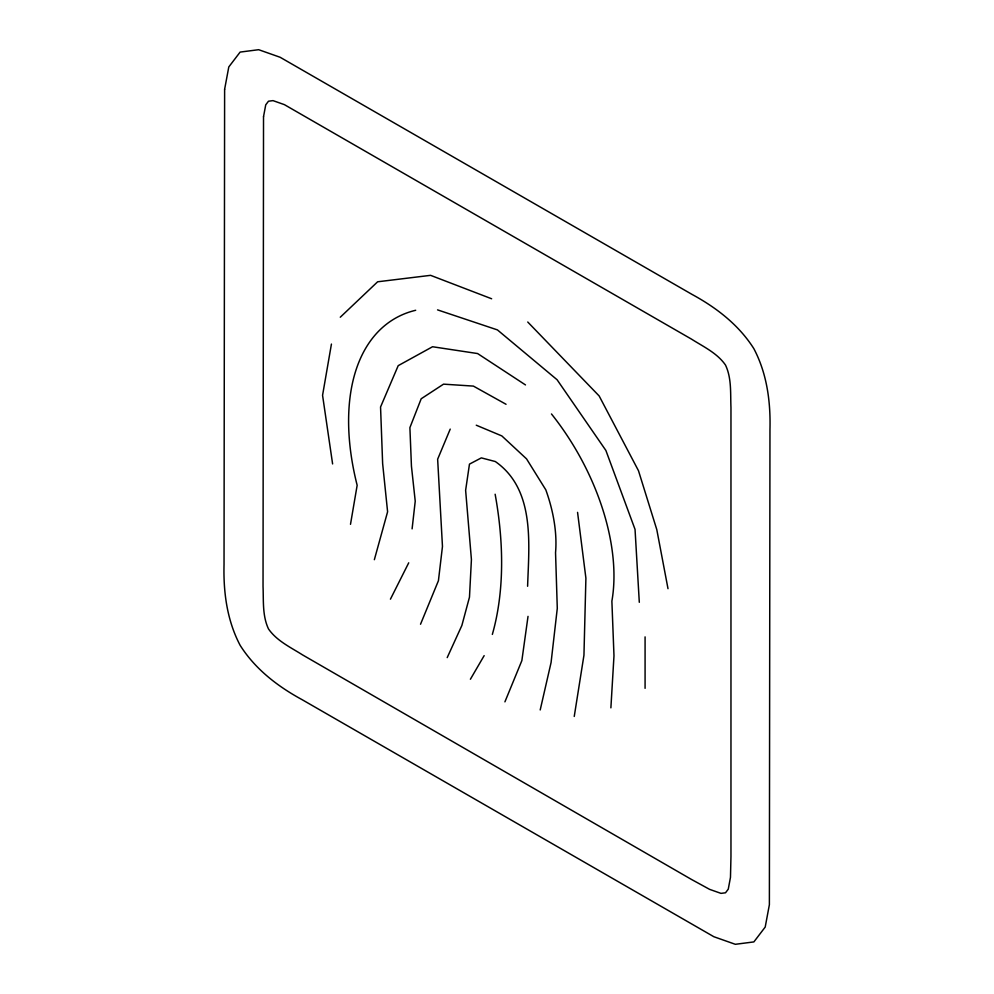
<?xml version="1.0" encoding="UTF-8"?>
<svg xmlns="http://www.w3.org/2000/svg" width="994" height="994" viewBox="0 0 994 994"><rect width="100%" height="100%" fill="white"/><g stroke="black" fill="none" stroke-linecap="round" stroke-linejoin="round"><path stroke-width="1.49" d="M527.603 586.261C528.982 543.718 535.281 489.446 495.323 461.539L481.344 457.886L469.466 464.123L465.627 490.303L471.417 559.56L469.479 597.145L461.862 625.499L447.201 657.618M610.888 707.852L613.981 655.829L611.882 601.159A178.783 103.227 60 0 0 551.471 413.964M412.1 528.87L415.231 501.175L411.441 466.186L409.901 427.631L421.195 398.768L443.535 384.156L473.392 386.094L506.045 404.285M528.025 616.367L521.862 660.612L504.915 701.863M574.246 716.45L583.95 655.22L585.901 578.173L577.564 512.37M350.497 524.323L357.157 485.308A224.147 129.406 60 0 1 415.691 310.277M331.437 344.061L322.565 395.301L332.605 463.937M540.202 709.952L551.074 662.526L557.286 608.353L555.547 552.627A125.058 72.202 60 0 0 545.818 489.856L526.547 458.88L501.846 435.931L476.263 425.208M374.353 559.697L387.598 511.786L382.64 463.589L380.553 407.006L398.209 365.655L432.552 346.744L477.592 353.553L525.491 384.926M420.524 624.244L438.429 580.707L442.467 546.452L437.646 459.216L450.22 429.11M390.431 599.183L408.72 562.815M470.398 679.25L484.153 655.642M340.271 317.223L377.633 281.787L430.588 275.338L491.645 298.772M437.559 309.88L497.41 329.896L557.087 379.745L605.893 450.481L635.042 529.392L639.304 602.302M527.752 322.019L599.158 395.96L638.483 470.721L656.785 529.591L668.005 588.697M645.081 636.881L645.081 688.333M495.136 494.229A347.043 200.366 60 0 1 492.341 634.42M224.619 89.311L224.035 564.542C223.315 592.349 227.042 620.418 240.126 645.305C255.147 669.086 277.587 686.345 302.027 699.627L713.878 936.733L735.336 944.3L753.874 941.914L765.206 927.054L769.381 904.689L769.965 429.458C770.685 401.651 766.958 373.582 753.874 348.695C738.853 324.914 716.413 307.655 691.973 294.373L280.122 57.267L258.664 49.7L240.126 52.086L228.794 66.946L224.619 89.311M263.522 116.696L263.037 586.46C263.634 600.637 262.267 615.746 268.492 628.929C276.792 640.919 290.571 647.293 302.549 654.897L691.451 879.429L709.604 889.357L720.985 893.37L725.508 892.786L728.267 889.158L730.478 877.304L730.963 856.617L730.963 407.54C730.366 393.363 731.733 378.254 725.508 365.071C717.208 353.081 703.429 346.707 691.451 339.103L284.396 104.643L273.015 100.63L268.492 101.214L265.733 104.842L263.522 116.696"/></g></svg>
